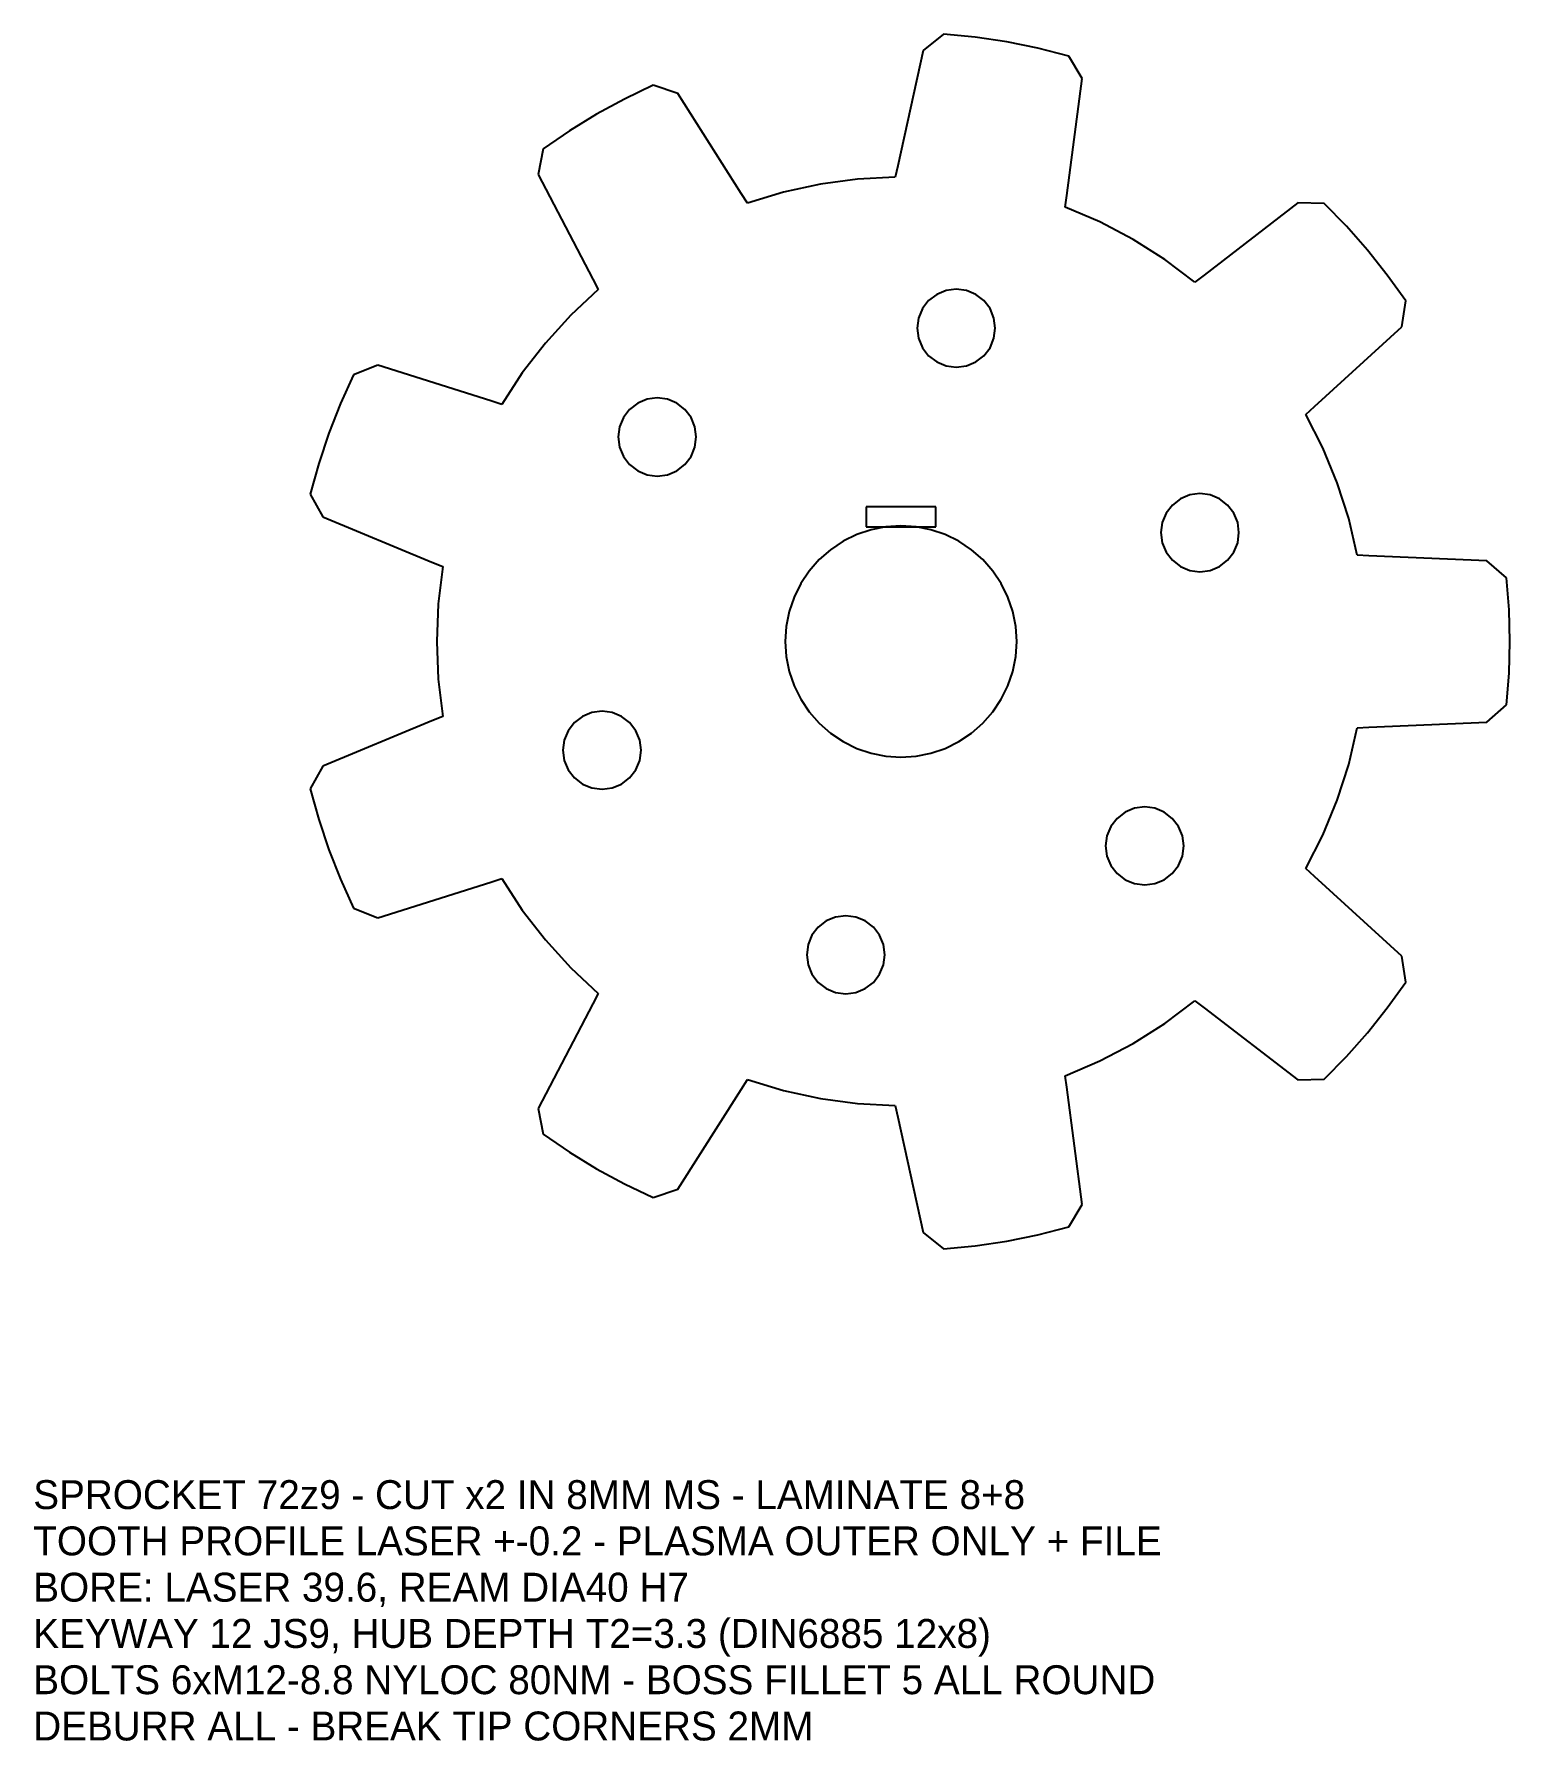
# Model space of a CAD drawing. Header units: metres. Extents: x -150 to 105, y -190 to 105.
import ezdxf

# ---------------------------------------------------------------- set-up
doc = ezdxf.new("R2010")
doc.units = ezdxf.units.M

msp = doc.modelspace()

# ---------------------------------------------------------------- linework, layer by layer
for p, q in [((7.365, 104.999), (3.846, 102.185)), ((12.839, 104.471), (7.365, 104.999)), ((18.278, 103.658), (12.839, 104.471)), ((23.667, 102.562), (18.278, 103.658)), ((3.846, 102.185), (-0.557, 82.225)), ((28.991, 101.186), (23.667, 102.562)), ((31.335, 97.338), (28.991, 101.186)), ((-42.832, 96.148), (-47.796, 93.78)), ((-38.564, 94.707), (-42.832, 96.148)), ((-27.599, 77.457), (-38.564, 94.707)), ((28.646, 77.076), (31.335, 97.338)), ((-47.796, 93.78), (-52.628, 91.155)), ((-52.628, 91.155), (-57.318, 88.282)), ((-57.318, 88.282), (-61.85, 85.168)), ((-61.85, 85.168), (-62.737, 80.75)), ((-62.737, 80.75), (-53.28, 62.63)), ((-7.489, 79.907), (-13.936, 79.038)), ((-0.992, 80.251), (-7.489, 79.907)), ((-0.557, 82.225), (-0.992, 80.251)), ((-26.515, 75.751), (-27.599, 77.457)), ((-20.292, 77.649), (-26.515, 75.751)), ((-13.936, 79.038), (-20.292, 77.649)), ((28.38, 75.072), (28.646, 77.076)), ((-26.515, 75.751), (-26.515, 75.751)), ((34.367, 72.526), (28.38, 75.072)), ((28.38, 75.072), (28.38, 75.072)), ((68.629, 75.806), (52.426, 63.346)), ((73.134, 75.7), (68.629, 75.806)), ((76.988, 71.777), (73.134, 75.7)), ((40.128, 69.505), (34.367, 72.526)), ((80.632, 67.658), (76.988, 71.777)), ((45.626, 66.026), (40.128, 69.505)), ((50.824, 62.114), (45.626, 66.026)), ((84.055, 63.354), (80.632, 67.658)), ((-53.28, 62.63), (-52.345, 60.838)), ((52.426, 63.346), (50.824, 62.114)), ((87.249, 58.878), (84.055, 63.354)), ((-52.345, 60.838), (-57.1, 56.398)), ((6.176, 60.01), (4.778, 58.937)), ((7.804, 60.684), (6.176, 60.01)), ((9.551, 60.914), (7.804, 60.684)), ((11.298, 60.684), (9.551, 60.914)), ((12.926, 60.01), (11.298, 60.684)), ((14.324, 58.937), (12.926, 60.01)), ((-57.1, 56.398), (-61.48, 51.588)), ((3.705, 57.539), (3.031, 55.911)), ((4.778, 58.937), (3.705, 57.539)), ((15.396, 57.539), (14.324, 58.937)), ((16.071, 55.911), (15.396, 57.539)), ((86.571, 54.423), (87.249, 58.878)), ((3.031, 55.911), (2.801, 54.164)), ((2.801, 54.164), (3.031, 52.417)), ((16.301, 54.164), (16.071, 55.911)), ((16.071, 52.417), (16.301, 54.164)), ((71.487, 40.63), (86.571, 54.423)), ((-61.48, 51.588), (-65.457, 46.439)), ((3.031, 52.417), (3.705, 50.789)), ((3.705, 50.789), (4.778, 49.391)), ((14.324, 49.391), (15.396, 50.789)), ((15.396, 50.789), (16.071, 52.417)), ((-90.418, 47.761), (-94.614, 46.121)), ((-70.93, 41.595), (-90.418, 47.761)), ((4.778, 49.391), (6.176, 48.319)), ((6.176, 48.319), (7.804, 47.644)), ((7.804, 47.644), (9.551, 47.414)), ((9.551, 47.414), (11.298, 47.644)), ((11.298, 47.644), (12.926, 48.319)), ((12.926, 48.319), (14.324, 49.391)), ((-94.614, 46.121), (-96.894, 41.117)), ((-65.457, 46.439), (-69.003, 40.985)), ((-69.003, 40.985), (-70.93, 41.595)), ((-43.879, 41.873), (-45.507, 41.199)), ((-42.132, 42.103), (-43.879, 41.873)), ((-40.385, 41.873), (-42.132, 42.103)), ((-38.757, 41.199), (-40.385, 41.873)), ((-96.894, 41.117), (-98.909, 36)), ((-69.003, 40.985), (-69.003, 40.985)), ((-47.978, 38.728), (-48.652, 37.1)), ((-46.905, 40.126), (-47.978, 38.728)), ((-45.507, 41.199), (-46.905, 40.126)), ((-37.359, 40.126), (-38.757, 41.199)), ((-36.287, 38.728), (-37.359, 40.126)), ((-35.612, 37.1), (-36.287, 38.728)), ((69.995, 39.266), (71.487, 40.63)), ((72.946, 33.468), (69.995, 39.266)), ((69.995, 39.266), (69.995, 39.266)), ((-98.909, 36), (-100.654, 30.785)), ((-48.652, 37.1), (-48.882, 35.353)), ((-35.382, 35.353), (-35.612, 37.1)), ((-48.882, 35.353), (-48.652, 33.606)), ((-48.652, 33.606), (-47.978, 31.978)), ((-36.287, 31.978), (-35.612, 33.606)), ((-35.612, 33.606), (-35.382, 35.353)), ((75.417, 27.449), (72.946, 33.468)), ((-100.654, 30.785), (-102.125, 25.486)), ((-47.978, 31.978), (-46.905, 30.58)), ((-46.905, 30.58), (-45.507, 29.508)), ((-45.507, 29.508), (-43.879, 28.833)), ((-40.385, 28.833), (-38.757, 29.508)), ((-38.757, 29.508), (-37.359, 30.58)), ((-37.359, 30.58), (-36.287, 31.978)), ((-43.879, 28.833), (-42.132, 28.603)), ((-42.132, 28.603), (-40.385, 28.833)), ((77.392, 21.251), (75.417, 27.449)), ((-102.125, 25.486), (-99.964, 21.532)), ((48.308, 24.657), (46.91, 23.584)), ((49.936, 25.331), (48.308, 24.657)), ((51.683, 25.561), (49.936, 25.331)), ((53.43, 25.331), (51.683, 25.561)), ((55.058, 24.657), (53.43, 25.331)), ((56.456, 23.584), (55.058, 24.657)), ((-99.964, 21.532), (-81.072, 13.73)), ((6, 23.3), (-6, 23.3)), ((-6, 23.3), (-6, 19.8)), ((6, 19.8), (6, 23.3)), ((45.837, 22.186), (45.163, 20.558)), ((46.91, 23.584), (45.837, 22.186)), ((57.529, 22.186), (56.456, 23.584)), ((58.203, 20.558), (57.529, 22.186)), ((78.859, 14.913), (77.392, 21.251)), ((-7.654, 18.478), (-10, 17.321)), ((-5.176, 19.319), (-7.654, 18.478)), ((-6, 19.8), (6, 19.8)), ((-2.611, 19.829), (-5.176, 19.319)), ((0, 20), (-2.611, 19.829)), ((2.611, 19.829), (0, 20)), ((5.176, 19.319), (2.611, 19.829)), ((7.654, 18.478), (5.176, 19.319)), ((10, 17.321), (7.654, 18.478)), ((45.163, 20.558), (44.933, 18.811)), ((44.933, 18.811), (45.163, 17.064)), ((58.433, 18.811), (58.203, 20.558)), ((58.203, 17.064), (58.433, 18.811)), ((-12.175, 15.867), (-14.142, 14.142)), ((-10, 17.321), (-12.175, 15.867)), ((12.175, 15.867), (10, 17.321)), ((14.142, 14.142), (12.175, 15.867)), ((45.163, 17.064), (45.837, 15.436)), ((45.837, 15.436), (46.91, 14.038)), ((56.456, 14.038), (57.529, 15.436)), ((57.529, 15.436), (58.203, 17.064)), ((80.879, 14.827), (78.859, 14.913)), ((101.3, 13.956), (80.879, 14.827)), ((-81.072, 13.73), (-79.204, 12.958)), ((-79.204, 12.958), (-79.993, 6.5)), ((-15.867, 12.175), (-17.321, 10)), ((-14.142, 14.142), (-15.867, 12.175)), ((15.867, 12.175), (14.142, 14.142)), ((17.321, 10), (15.867, 12.175)), ((46.91, 14.038), (48.308, 12.965)), ((48.308, 12.965), (49.936, 12.291)), ((49.936, 12.291), (51.683, 12.061)), ((51.683, 12.061), (53.43, 12.291)), ((53.43, 12.291), (55.058, 12.965)), ((55.058, 12.965), (56.456, 14.038)), ((104.683, 10.98), (101.3, 13.956)), ((-17.321, 10), (-18.478, 7.654)), ((18.478, 7.654), (17.321, 10)), ((105.113, 5.497), (104.683, 10.98)), ((-79.993, 6.5), (-80.257, 0)), ((-18.478, 7.654), (-19.319, 5.176)), ((19.319, 5.176), (18.478, 7.654)), ((-19.319, 5.176), (-19.829, 2.611)), ((19.829, 2.611), (19.319, 5.176)), ((105.257, 0), (105.113, 5.497)), ((-80.257, 0), (-79.993, -6.5)), ((-19.829, 2.611), (-20, 0)), ((-20, 0), (-19.829, -2.611)), ((20, 0), (19.829, 2.611)), ((19.829, -2.611), (20, 0)), ((105.113, -5.497), (105.257, 0)), ((-19.829, -2.611), (-19.319, -5.176)), ((19.319, -5.176), (19.829, -2.611)), ((-19.319, -5.176), (-18.478, -7.654)), ((18.478, -7.654), (19.319, -5.176)), ((104.683, -10.98), (105.113, -5.497)), ((-79.993, -6.5), (-79.204, -12.958)), ((-18.478, -7.654), (-17.321, -10)), ((17.321, -10), (18.478, -7.654)), ((-17.321, -10), (-15.867, -12.175)), ((15.867, -12.175), (17.321, -10)), ((101.3, -13.956), (104.683, -10.98)), ((-81.072, -13.73), (-99.964, -21.532)), ((-79.204, -12.958), (-81.072, -13.73)), ((-79.204, -12.958), (-79.204, -12.958)), ((-56.456, -14.038), (-57.529, -15.436)), ((-55.058, -12.965), (-56.456, -14.038)), ((-53.43, -12.291), (-55.058, -12.965)), ((-51.683, -12.061), (-53.43, -12.291)), ((-49.936, -12.291), (-51.683, -12.061)), ((-48.308, -12.965), (-49.936, -12.291)), ((-46.91, -14.038), (-48.308, -12.965)), ((-45.837, -15.436), (-46.91, -14.038)), ((-15.867, -12.175), (-14.142, -14.142)), ((-14.142, -14.142), (-12.175, -15.867)), ((12.175, -15.867), (14.142, -14.142)), ((14.142, -14.142), (15.867, -12.175)), ((80.879, -14.827), (101.3, -13.956)), ((-58.203, -17.064), (-58.433, -18.811)), ((-57.529, -15.436), (-58.203, -17.064)), ((-45.163, -17.064), (-45.837, -15.436)), ((-44.933, -18.811), (-45.163, -17.064)), ((-12.175, -15.867), (-10, -17.321)), ((-10, -17.321), (-7.654, -18.478)), ((7.654, -18.478), (10, -17.321)), ((10, -17.321), (12.175, -15.867)), ((77.392, -21.251), (78.859, -14.913)), ((78.859, -14.913), (80.879, -14.827)), ((78.859, -14.913), (78.859, -14.913)), ((-58.433, -18.811), (-58.203, -20.558)), ((-58.203, -20.558), (-57.529, -22.186)), ((-45.837, -22.186), (-45.163, -20.558)), ((-45.163, -20.558), (-44.933, -18.811)), ((-7.654, -18.478), (-5.176, -19.319)), ((-5.176, -19.319), (-2.611, -19.829)), ((-2.611, -19.829), (0, -20)), ((0, -20), (2.611, -19.829)), ((2.611, -19.829), (5.176, -19.319)), ((5.176, -19.319), (7.654, -18.478)), ((-99.964, -21.532), (-102.125, -25.486)), ((-57.529, -22.186), (-56.456, -23.584)), ((-56.456, -23.584), (-55.058, -24.657)), ((-48.308, -24.657), (-46.91, -23.584)), ((-46.91, -23.584), (-45.837, -22.186)), ((75.417, -27.449), (77.392, -21.251)), ((-102.125, -25.486), (-100.654, -30.785)), ((-55.058, -24.657), (-53.43, -25.331)), ((-53.43, -25.331), (-51.683, -25.561)), ((-51.683, -25.561), (-49.936, -25.331)), ((-49.936, -25.331), (-48.308, -24.657)), ((40.385, -28.833), (38.757, -29.508)), ((42.132, -28.603), (40.385, -28.833)), ((43.879, -28.833), (42.132, -28.603)), ((45.507, -29.508), (43.879, -28.833)), ((72.946, -33.468), (75.417, -27.449)), ((-100.654, -30.785), (-98.909, -36)), ((36.287, -31.978), (35.612, -33.606)), ((37.359, -30.58), (36.287, -31.978)), ((38.757, -29.508), (37.359, -30.58)), ((46.905, -30.58), (45.507, -29.508)), ((47.978, -31.978), (46.905, -30.58)), ((48.652, -33.606), (47.978, -31.978)), ((35.612, -33.606), (35.382, -35.353)), ((35.382, -35.353), (35.612, -37.1)), ((48.882, -35.353), (48.652, -33.606)), ((48.652, -37.1), (48.882, -35.353)), ((69.995, -39.266), (72.946, -33.468)), ((-98.909, -36), (-96.894, -41.117)), ((35.612, -37.1), (36.287, -38.728)), ((47.978, -38.728), (48.652, -37.1)), ((-96.894, -41.117), (-94.614, -46.121)), ((-70.93, -41.595), (-69.003, -40.985)), ((-69.003, -40.985), (-65.457, -46.439)), ((36.287, -38.728), (37.359, -40.126)), ((37.359, -40.126), (38.757, -41.199)), ((38.757, -41.199), (40.385, -41.873)), ((43.879, -41.873), (45.507, -41.199)), ((45.507, -41.199), (46.905, -40.126)), ((46.905, -40.126), (47.978, -38.728)), ((71.487, -40.63), (69.995, -39.266)), ((86.571, -54.423), (71.487, -40.63)), ((-90.418, -47.761), (-70.93, -41.595)), ((40.385, -41.873), (42.132, -42.103)), ((42.132, -42.103), (43.879, -41.873)), ((-94.614, -46.121), (-90.418, -47.761)), ((-65.457, -46.439), (-61.48, -51.588)), ((-14.324, -49.391), (-15.396, -50.789)), ((-12.926, -48.319), (-14.324, -49.391)), ((-11.298, -47.644), (-12.926, -48.319)), ((-9.551, -47.414), (-11.298, -47.644)), ((-7.804, -47.644), (-9.551, -47.414)), ((-6.176, -48.319), (-7.804, -47.644)), ((-4.778, -49.391), (-6.176, -48.319)), ((-3.705, -50.789), (-4.778, -49.391)), ((-61.48, -51.588), (-57.1, -56.398)), ((-16.071, -52.417), (-16.301, -54.164)), ((-15.396, -50.789), (-16.071, -52.417)), ((-3.031, -52.417), (-3.705, -50.789)), ((-2.801, -54.164), (-3.031, -52.417)), ((-16.301, -54.164), (-16.071, -55.911)), ((-16.071, -55.911), (-15.396, -57.539)), ((-3.705, -57.539), (-3.031, -55.911)), ((-3.031, -55.911), (-2.801, -54.164)), ((87.249, -58.878), (86.571, -54.423)), ((-57.1, -56.398), (-52.345, -60.838)), ((-15.396, -57.539), (-14.324, -58.937)), ((-14.324, -58.937), (-12.926, -60.01)), ((-6.176, -60.01), (-4.778, -58.937)), ((-4.778, -58.937), (-3.705, -57.539)), ((84.055, -63.354), (87.249, -58.878)), ((-52.345, -60.838), (-53.28, -62.63)), ((-52.345, -60.838), (-52.345, -60.838)), ((-12.926, -60.01), (-11.298, -60.684)), ((-11.298, -60.684), (-9.551, -60.914)), ((-9.551, -60.914), (-7.804, -60.684)), ((-7.804, -60.684), (-6.176, -60.01)), ((-53.28, -62.63), (-62.737, -80.75)), ((45.626, -66.026), (50.824, -62.114)), ((50.824, -62.114), (50.824, -62.114)), ((50.824, -62.114), (52.426, -63.346)), ((52.426, -63.346), (68.629, -75.806)), ((80.632, -67.658), (84.055, -63.354)), ((40.128, -69.505), (45.626, -66.026)), ((76.988, -71.777), (80.632, -67.658)), ((34.367, -72.526), (40.128, -69.505)), ((28.38, -75.072), (34.367, -72.526)), ((73.134, -75.7), (76.988, -71.777)), ((-27.599, -77.457), (-26.515, -75.751)), ((-26.515, -75.751), (-20.292, -77.649)), ((28.646, -77.076), (28.38, -75.072)), ((68.629, -75.806), (73.134, -75.7)), ((-38.564, -94.707), (-27.599, -77.457)), ((-20.292, -77.649), (-13.936, -79.038)), ((-13.936, -79.038), (-7.489, -79.907)), ((31.335, -97.338), (28.646, -77.076)), ((-62.737, -80.75), (-61.85, -85.168)), ((-7.489, -79.907), (-0.992, -80.251)), ((-0.992, -80.251), (-0.992, -80.251)), ((-0.992, -80.251), (-0.557, -82.225)), ((-0.557, -82.225), (3.846, -102.185)), ((-61.85, -85.168), (-57.318, -88.282)), ((-57.318, -88.282), (-52.628, -91.155)), ((-52.628, -91.155), (-47.796, -93.78)), ((-47.796, -93.78), (-42.832, -96.148)), ((-42.832, -96.148), (-38.564, -94.707)), ((28.991, -101.186), (31.335, -97.338)), ((3.846, -102.185), (7.365, -104.999)), ((18.278, -103.658), (23.667, -102.562)), ((23.667, -102.562), (28.991, -101.186)), ((7.365, -104.999), (12.839, -104.471)), ((12.839, -104.471), (18.278, -103.658))]:
    msp.add_line(p, q)

# ---------------------------------------------------------------- texts
at = {"layer": 'NOTES'}
for s, p in [('SPROCKET 72z9 - CUT x2 IN 8MM MS - LAMINATE 8+8', (-150, -150)), ('TOOTH PROFILE LASER +-0.2 - PLASMA OUTER ONLY + FILE', (-150, -158)), ('BORE: LASER 39.6, REAM DIA40 H7', (-150, -166)), ('KEYWAY 12 JS9, HUB DEPTH T2=3.3 (DIN6885 12x8)', (-150, -174)), ('BOLTS 6xM12-8.8 NYLOC 80NM - BOSS FILLET 5 ALL ROUND', (-150, -182)), ('DEBURR ALL - BREAK TIP CORNERS 2MM', (-150, -190))]:
    msp.add_text(s, height=5, dxfattribs=at).set_placement(p)

doc.saveas('drawing.dxf')
